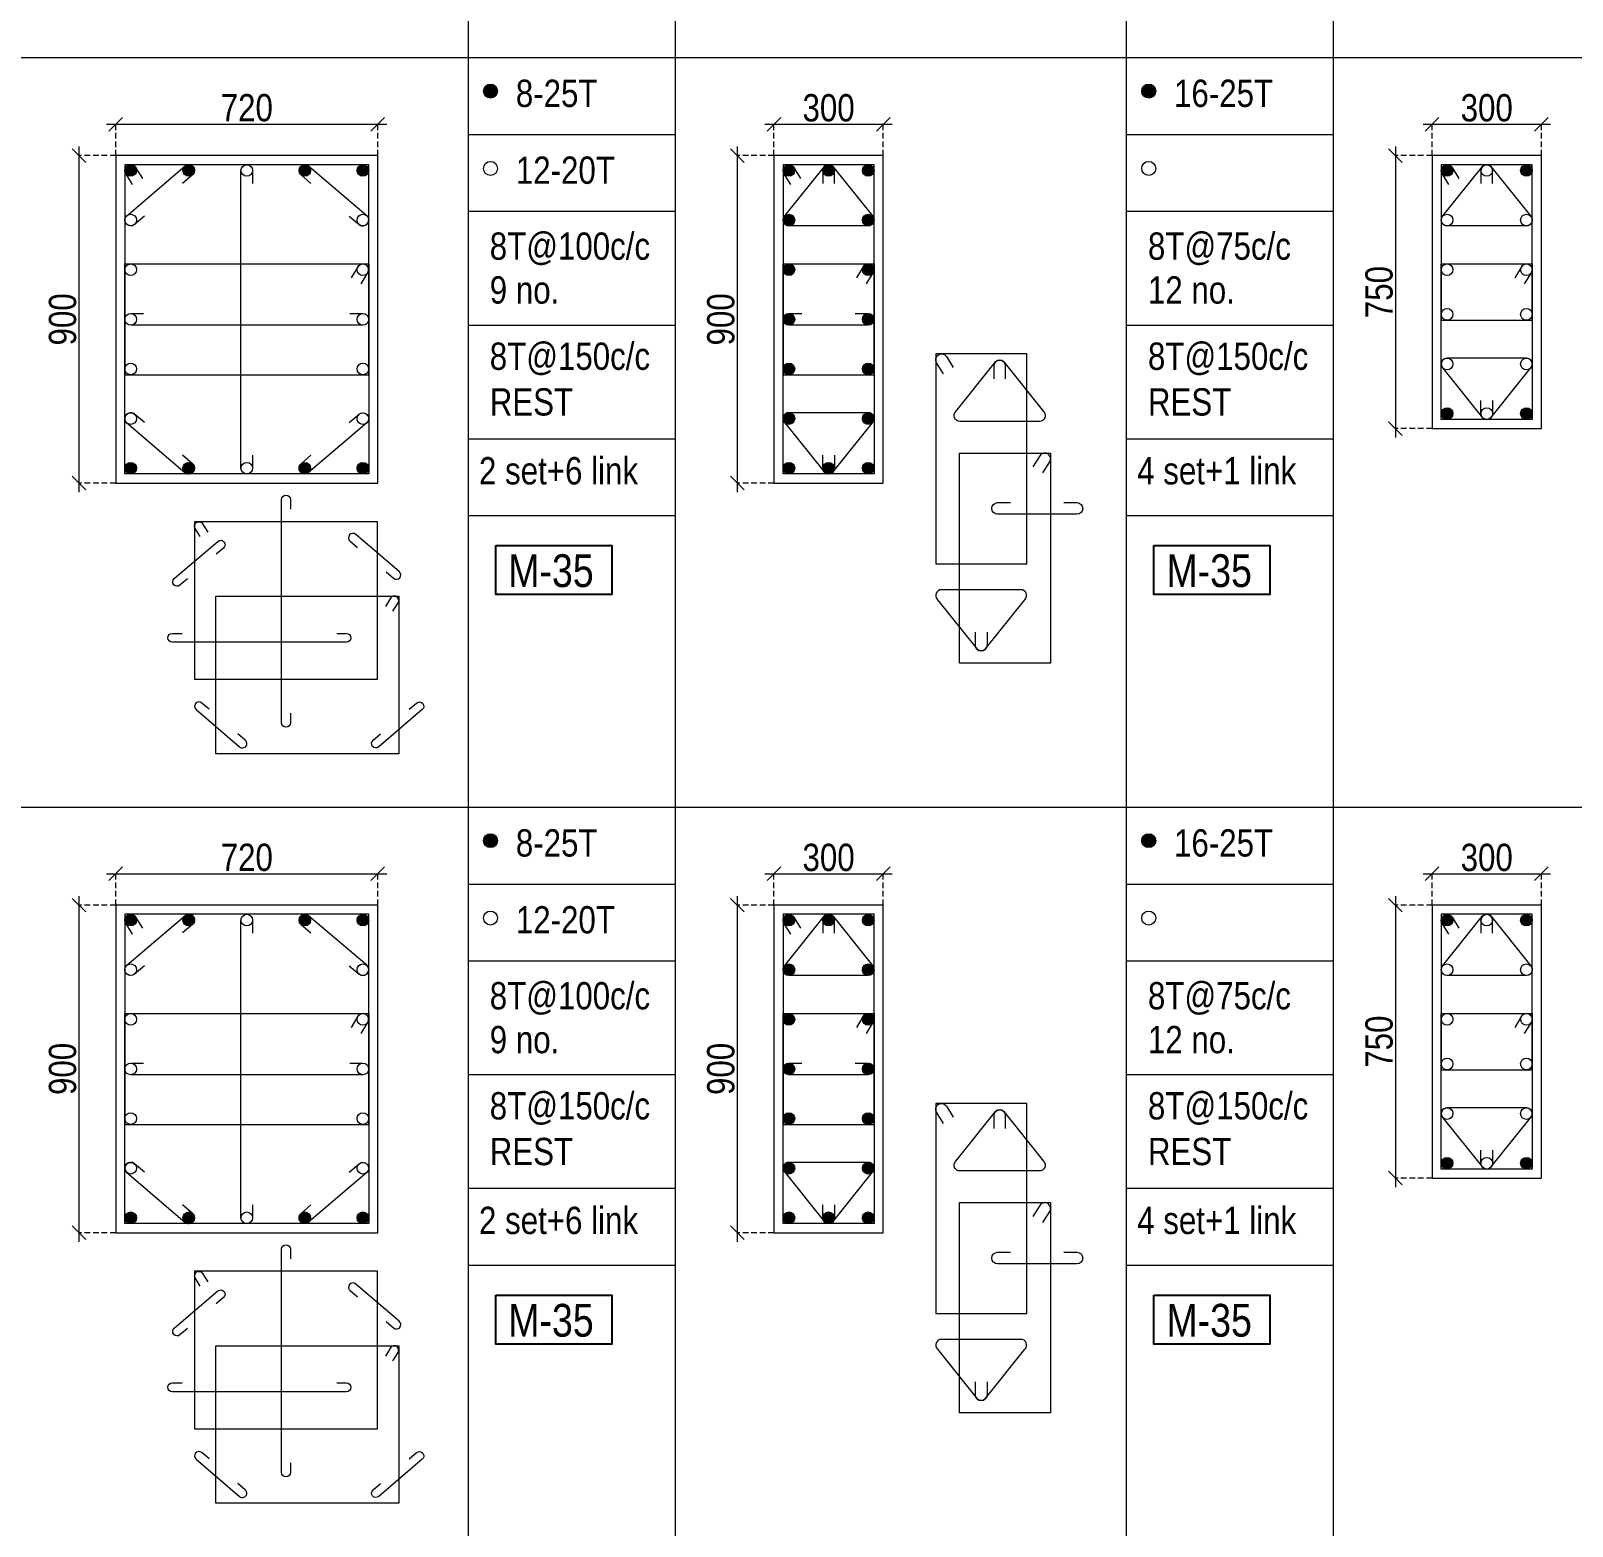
# Model space of a CAD drawing. Header units: millimetres. Extents: x 1112055 to 3390982, y -148532 to 766891.
# Drawn here: x 2161236 to 2178175, y 341327 to 357764 of the extents above; entities that cross this region are included whole.
import ezdxf
from ezdxf.enums import TextEntityAlignment as Align

# ---------------------------------------------------------------- set-up
doc = ezdxf.new("R2010")
doc.units = ezdxf.units.MM
doc.header["$PDMODE"] = 35
doc.header["$PDSIZE"] = -25
doc.linetypes.add('DASHED2', pattern=[0.375, 0.25, -0.125])
doc.linetypes.add('Hidden', pattern=[9.525, 6.35, -3.175])
for name, color, linetype, lineweight in [('B COL. SIZE DIM', 220, 'Continuous', 25), ('B COLSCH', 204, 'Continuous', 20), ('B COLUMN', 1, 'Hidden', 9), ('B STEEL', 34, 'Continuous', 15)]:
    doc.layers.add(name, color=color, linetype=linetype, lineweight=lineweight)
doc.layers.add('B TEXT', color=7, linetype='Continuous')
doc.styles.add('dim inside', font='romans.shx', dxfattribs={"width": 0.8, "height": 125})
doc.styles.add('SWINC', font='swissc.ttf')
doc.dimstyles.new('dim inside', dxfattribs={"dimtxt": 125, "dimasz": 100, "dimexe": 0, "dimexo": 0, "dimgap": 10, "dimtad": 0, "dimdec": 0, "dimzin": 0, "dimdsep": 46, "dimtxsty": 'dim inside', "dimblk": 'SMALL', "dimcen": 0.09, "dimadec": 0, "dimazin": 0, "dimtfac": 1, "dimtdec": 0, "dimtofl": 0, "dimtmove": 0, "dimatfit": 3, "dimfxl": 1, "dimtolj": 1, "dimtzin": 0, "dimarcsym": 2})

# ---------------------------------------------------------------- blocks, each defined once
blk = doc.blocks.new('_Oblique')
at = {"color": 0, "linetype": 'ByBlock', "lineweight": -2}
blk.add_line((-0.5, -0.5), (0.5, 0.5), dxfattribs=at)
blk = doc.blocks.new('*D1143')
at = {"layer": 'B COL. SIZE DIM', "color": 250, "lineweight": 9, "ltscale": 250, "transparency": 16777216}
blk.add_line((2162069, 348498), (2165149, 348498), dxfattribs=at)
at = {"layer": 'B COL. SIZE DIM', "color": 250, "linetype": 'DASHED2', "lineweight": 9, "ltscale": 250, "transparency": 16777216}
for p, q in [((2162169, 348153), (2162169, 348498)), ((2165049, 348153), (2165049, 348498))]:
    blk.add_line(p, q, dxfattribs=at)
at = {"layer": 'Defpoints', "color": 0, "ltscale": 250, "transparency": 16777216}
for p in [(2165049, 348498), (2162169, 348153), (2165049, 348153)]:
    blk.add_point(p, dxfattribs=at)
at = {"layer": 'B COL. SIZE DIM', "color": 250, "lineweight": 9, "ltscale": 250, "transparency": 16777216, "xscale": 150, "yscale": 150, "zscale": 150, "rotation": 180}
blk.add_blockref('_Oblique', (2162169, 348498), dxfattribs=at)
at = {"layer": 'B COL. SIZE DIM', "color": 250, "lineweight": 9, "ltscale": 250, "transparency": 16777216, "xscale": 150, "yscale": 150, "zscale": 150}
blk.add_blockref('_Oblique', (2165049, 348498), dxfattribs=at)
at = {"layer": 'B COL. SIZE DIM', "color": 6, "ltscale": 250, "transparency": 16777216, "insert": (2163609, 348677), "char_height": 300, "attachment_point": 5, "style": 'SWINC'}
blk.add_mtext('\\A1;720', dxfattribs=at)
blk = doc.blocks.new('*D1144')
at = {"layer": 'B COL. SIZE DIM', "color": 250, "lineweight": 9, "ltscale": 250, "transparency": 16777216}
blk.add_line((2161765, 348253), (2161765, 344453), dxfattribs=at)
at = {"layer": 'B COL. SIZE DIM', "color": 250, "linetype": 'DASHED2', "lineweight": 9, "ltscale": 250, "transparency": 16777216}
for p, q in [((2162169, 348153), (2161765, 348153)), ((2162169, 344553), (2161765, 344553))]:
    blk.add_line(p, q, dxfattribs=at)
at = {"layer": 'Defpoints', "color": 0, "ltscale": 250, "transparency": 16777216}
for p in [(2162169, 348153), (2161765, 344553), (2162169, 344553)]:
    blk.add_point(p, dxfattribs=at)
at = {"layer": 'B COL. SIZE DIM', "color": 250, "lineweight": 9, "ltscale": 250, "transparency": 16777216, "xscale": 150, "yscale": 150, "zscale": 150}
for p, rotation in [((2161765, 348153), 90), ((2161765, 344553), 270)]:
    blk.add_blockref('_Oblique', p, dxfattribs=dict(at, rotation=rotation))
at = {"layer": 'B COL. SIZE DIM', "color": 6, "ltscale": 250, "transparency": 16777216, "insert": (2161586, 346353), "char_height": 300, "attachment_point": 5, "rotation": 90, "style": 'SWINC'}
blk.add_mtext('\\A1;900', dxfattribs=at)
blk = doc.blocks.new('*D1145')
at = {"layer": 'B COL. SIZE DIM', "color": 250, "lineweight": 9, "ltscale": 250, "transparency": 16777216}
blk.add_line((2162069, 356737), (2165149, 356737), dxfattribs=at)
at = {"layer": 'B COL. SIZE DIM', "color": 250, "linetype": 'DASHED2', "lineweight": 9, "ltscale": 250, "transparency": 16777216}
for p, q in [((2162169, 356392), (2162169, 356737)), ((2165049, 356392), (2165049, 356737))]:
    blk.add_line(p, q, dxfattribs=at)
at = {"layer": 'Defpoints', "color": 0, "ltscale": 250, "transparency": 16777216}
for p in [(2165049, 356737), (2162169, 356392), (2165049, 356392)]:
    blk.add_point(p, dxfattribs=at)
at = {"layer": 'B COL. SIZE DIM', "color": 250, "lineweight": 9, "ltscale": 250, "transparency": 16777216, "xscale": 150, "yscale": 150, "zscale": 150, "rotation": 180}
blk.add_blockref('_Oblique', (2162169, 356737), dxfattribs=at)
at = {"layer": 'B COL. SIZE DIM', "color": 250, "lineweight": 9, "ltscale": 250, "transparency": 16777216, "xscale": 150, "yscale": 150, "zscale": 150}
blk.add_blockref('_Oblique', (2165049, 356737), dxfattribs=at)
at = {"layer": 'B COL. SIZE DIM', "color": 6, "ltscale": 250, "transparency": 16777216, "insert": (2163609, 356917), "char_height": 300, "attachment_point": 5, "style": 'SWINC'}
blk.add_mtext('\\A1;720', dxfattribs=at)
blk = doc.blocks.new('*D1146')
at = {"layer": 'B COL. SIZE DIM', "color": 250, "lineweight": 9, "ltscale": 250, "transparency": 16777216}
blk.add_line((2161765, 356492), (2161765, 352692), dxfattribs=at)
at = {"layer": 'B COL. SIZE DIM', "color": 250, "linetype": 'DASHED2', "lineweight": 9, "ltscale": 250, "transparency": 16777216}
for p, q in [((2162169, 356392), (2161765, 356392)), ((2162169, 352792), (2161765, 352792))]:
    blk.add_line(p, q, dxfattribs=at)
at = {"layer": 'Defpoints', "color": 0, "ltscale": 250, "transparency": 16777216}
for p in [(2162169, 356392), (2161765, 352792), (2162169, 352792)]:
    blk.add_point(p, dxfattribs=at)
at = {"layer": 'B COL. SIZE DIM', "color": 250, "lineweight": 9, "ltscale": 250, "transparency": 16777216, "xscale": 150, "yscale": 150, "zscale": 150}
for p, rotation in [((2161765, 356392), 90), ((2161765, 352792), 270)]:
    blk.add_blockref('_Oblique', p, dxfattribs=dict(at, rotation=rotation))
at = {"layer": 'B COL. SIZE DIM', "color": 6, "ltscale": 250, "transparency": 16777216, "insert": (2161586, 354592), "char_height": 300, "attachment_point": 5, "rotation": 90, "style": 'SWINC'}
blk.add_mtext('\\A1;900', dxfattribs=at)
blk = doc.blocks.new('*D1168')
at = {"layer": 'B COL. SIZE DIM', "color": 250, "lineweight": 9, "ltscale": 250, "transparency": 16777216}
blk.add_line((2169303, 348498), (2170703, 348498), dxfattribs=at)
at = {"layer": 'B COL. SIZE DIM', "color": 250, "linetype": 'DASHED2', "lineweight": 9, "ltscale": 250, "transparency": 16777216}
for p, q in [((2169403, 348153), (2169403, 348498)), ((2170603, 348153), (2170603, 348498))]:
    blk.add_line(p, q, dxfattribs=at)
at = {"layer": 'Defpoints', "color": 0, "ltscale": 250, "transparency": 16777216}
for p in [(2170603, 348498), (2169403, 348153), (2170603, 348153)]:
    blk.add_point(p, dxfattribs=at)
at = {"layer": 'B COL. SIZE DIM', "color": 250, "lineweight": 9, "ltscale": 250, "transparency": 16777216, "xscale": 150, "yscale": 150, "zscale": 150, "rotation": 180}
blk.add_blockref('_Oblique', (2169403, 348498), dxfattribs=at)
at = {"layer": 'B COL. SIZE DIM', "color": 250, "lineweight": 9, "ltscale": 250, "transparency": 16777216, "xscale": 150, "yscale": 150, "zscale": 150}
blk.add_blockref('_Oblique', (2170603, 348498), dxfattribs=at)
at = {"layer": 'B COL. SIZE DIM', "color": 6, "ltscale": 250, "transparency": 16777216, "insert": (2170003, 348676), "char_height": 300, "attachment_point": 5, "style": 'SWINC'}
blk.add_mtext('\\A1;300', dxfattribs=at)
blk = doc.blocks.new('*D1169')
at = {"layer": 'B COL. SIZE DIM', "color": 250, "lineweight": 9, "ltscale": 250, "transparency": 16777216}
blk.add_line((2168999, 348253), (2168999, 344453), dxfattribs=at)
at = {"layer": 'B COL. SIZE DIM', "color": 250, "linetype": 'DASHED2', "lineweight": 9, "ltscale": 250, "transparency": 16777216}
for p, q in [((2169403, 348153), (2168999, 348153)), ((2169403, 344553), (2168999, 344553))]:
    blk.add_line(p, q, dxfattribs=at)
at = {"layer": 'Defpoints', "color": 0, "ltscale": 250, "transparency": 16777216}
for p in [(2169403, 348153), (2168999, 344553), (2169403, 344553)]:
    blk.add_point(p, dxfattribs=at)
at = {"layer": 'B COL. SIZE DIM', "color": 250, "lineweight": 9, "ltscale": 250, "transparency": 16777216, "xscale": 150, "yscale": 150, "zscale": 150}
for p, rotation in [((2168999, 348153), 90), ((2168999, 344553), 270)]:
    blk.add_blockref('_Oblique', p, dxfattribs=dict(at, rotation=rotation))
at = {"layer": 'B COL. SIZE DIM', "color": 6, "ltscale": 250, "transparency": 16777216, "insert": (2168820, 346353), "char_height": 300, "attachment_point": 5, "rotation": 90, "style": 'SWINC'}
blk.add_mtext('\\A1;900', dxfattribs=at)
blk = doc.blocks.new('*D1166')
at = {"layer": 'B COL. SIZE DIM', "color": 250, "lineweight": 9, "ltscale": 250, "transparency": 16777216}
blk.add_line((2169303, 356737), (2170703, 356737), dxfattribs=at)
at = {"layer": 'B COL. SIZE DIM', "color": 250, "linetype": 'DASHED2', "lineweight": 9, "ltscale": 250, "transparency": 16777216}
for p, q in [((2169403, 356392), (2169403, 356737)), ((2170603, 356392), (2170603, 356737))]:
    blk.add_line(p, q, dxfattribs=at)
at = {"layer": 'Defpoints', "color": 0, "ltscale": 250, "transparency": 16777216}
for p in [(2170603, 356737), (2169403, 356392), (2170603, 356392)]:
    blk.add_point(p, dxfattribs=at)
at = {"layer": 'B COL. SIZE DIM', "color": 250, "lineweight": 9, "ltscale": 250, "transparency": 16777216, "xscale": 150, "yscale": 150, "zscale": 150, "rotation": 180}
blk.add_blockref('_Oblique', (2169403, 356737), dxfattribs=at)
at = {"layer": 'B COL. SIZE DIM', "color": 250, "lineweight": 9, "ltscale": 250, "transparency": 16777216, "xscale": 150, "yscale": 150, "zscale": 150}
blk.add_blockref('_Oblique', (2170603, 356737), dxfattribs=at)
at = {"layer": 'B COL. SIZE DIM', "color": 6, "ltscale": 250, "transparency": 16777216, "insert": (2170003, 356916), "char_height": 300, "attachment_point": 5, "style": 'SWINC'}
blk.add_mtext('\\A1;300', dxfattribs=at)
blk = doc.blocks.new('*D1167')
at = {"layer": 'B COL. SIZE DIM', "color": 250, "lineweight": 9, "ltscale": 250, "transparency": 16777216}
blk.add_line((2168999, 356492), (2168999, 352692), dxfattribs=at)
at = {"layer": 'B COL. SIZE DIM', "color": 250, "linetype": 'DASHED2', "lineweight": 9, "ltscale": 250, "transparency": 16777216}
for p, q in [((2169403, 356392), (2168999, 356392)), ((2169403, 352792), (2168999, 352792))]:
    blk.add_line(p, q, dxfattribs=at)
at = {"layer": 'Defpoints', "color": 0, "ltscale": 250, "transparency": 16777216}
for p in [(2169403, 356392), (2168999, 352792), (2169403, 352792)]:
    blk.add_point(p, dxfattribs=at)
at = {"layer": 'B COL. SIZE DIM', "color": 250, "lineweight": 9, "ltscale": 250, "transparency": 16777216, "xscale": 150, "yscale": 150, "zscale": 150}
for p, rotation in [((2168999, 356392), 90), ((2168999, 352792), 270)]:
    blk.add_blockref('_Oblique', p, dxfattribs=dict(at, rotation=rotation))
at = {"layer": 'B COL. SIZE DIM', "color": 6, "ltscale": 250, "transparency": 16777216, "insert": (2168820, 354592), "char_height": 300, "attachment_point": 5, "rotation": 90, "style": 'SWINC'}
blk.add_mtext('\\A1;900', dxfattribs=at)
blk = doc.blocks.new('*D1172')
at = {"layer": 'B COL. SIZE DIM', "color": 250, "lineweight": 9, "ltscale": 250, "transparency": 16777216}
blk.add_line((2176536, 348498), (2177936, 348498), dxfattribs=at)
at = {"layer": 'B COL. SIZE DIM', "color": 250, "linetype": 'DASHED2', "lineweight": 9, "ltscale": 250, "transparency": 16777216}
for p, q in [((2176636, 348153), (2176636, 348498)), ((2177836, 348153), (2177836, 348498))]:
    blk.add_line(p, q, dxfattribs=at)
at = {"layer": 'Defpoints', "color": 0, "ltscale": 250, "transparency": 16777216}
for p in [(2177836, 348498), (2176636, 348153), (2177836, 348153)]:
    blk.add_point(p, dxfattribs=at)
at = {"layer": 'B COL. SIZE DIM', "color": 250, "lineweight": 9, "ltscale": 250, "transparency": 16777216, "xscale": 150, "yscale": 150, "zscale": 150, "rotation": 180}
blk.add_blockref('_Oblique', (2176636, 348498), dxfattribs=at)
at = {"layer": 'B COL. SIZE DIM', "color": 250, "lineweight": 9, "ltscale": 250, "transparency": 16777216, "xscale": 150, "yscale": 150, "zscale": 150}
blk.add_blockref('_Oblique', (2177836, 348498), dxfattribs=at)
at = {"layer": 'B COL. SIZE DIM', "color": 6, "ltscale": 250, "transparency": 16777216, "insert": (2177236, 348676), "char_height": 300, "attachment_point": 5, "style": 'SWINC'}
blk.add_mtext('\\A1;300', dxfattribs=at)
blk = doc.blocks.new('*D1173')
at = {"layer": 'B COL. SIZE DIM', "color": 250, "lineweight": 9, "ltscale": 250, "transparency": 16777216}
blk.add_line((2176232, 348253), (2176232, 345053), dxfattribs=at)
at = {"layer": 'B COL. SIZE DIM', "color": 250, "linetype": 'DASHED2', "lineweight": 9, "ltscale": 250, "transparency": 16777216}
for p, q in [((2176636, 348153), (2176232, 348153)), ((2176636, 345153), (2176232, 345153))]:
    blk.add_line(p, q, dxfattribs=at)
at = {"layer": 'Defpoints', "color": 0, "ltscale": 250, "transparency": 16777216}
for p in [(2176636, 348153), (2176232, 345153), (2176636, 345153)]:
    blk.add_point(p, dxfattribs=at)
at = {"layer": 'B COL. SIZE DIM', "color": 250, "lineweight": 9, "ltscale": 250, "transparency": 16777216, "xscale": 150, "yscale": 150, "zscale": 150}
for p, rotation in [((2176232, 348153), 90), ((2176232, 345153), 270)]:
    blk.add_blockref('_Oblique', p, dxfattribs=dict(at, rotation=rotation))
at = {"layer": 'B COL. SIZE DIM', "color": 6, "ltscale": 250, "transparency": 16777216, "insert": (2176054, 346653), "char_height": 300, "attachment_point": 5, "rotation": 90, "style": 'SWINC'}
blk.add_mtext('\\A1;750', dxfattribs=at)
blk = doc.blocks.new('*D1160')
at = {"layer": 'B COL. SIZE DIM', "color": 250, "lineweight": 9, "ltscale": 250, "transparency": 16777216}
blk.add_line((2176536, 356737), (2177936, 356737), dxfattribs=at)
at = {"layer": 'B COL. SIZE DIM', "color": 250, "linetype": 'DASHED2', "lineweight": 9, "ltscale": 250, "transparency": 16777216}
for p, q in [((2176636, 356392), (2176636, 356737)), ((2177836, 356392), (2177836, 356737))]:
    blk.add_line(p, q, dxfattribs=at)
at = {"layer": 'Defpoints', "color": 0, "ltscale": 250, "transparency": 16777216}
for p in [(2177836, 356737), (2176636, 356392), (2177836, 356392)]:
    blk.add_point(p, dxfattribs=at)
at = {"layer": 'B COL. SIZE DIM', "color": 250, "lineweight": 9, "ltscale": 250, "transparency": 16777216, "xscale": 150, "yscale": 150, "zscale": 150, "rotation": 180}
blk.add_blockref('_Oblique', (2176636, 356737), dxfattribs=at)
at = {"layer": 'B COL. SIZE DIM', "color": 250, "lineweight": 9, "ltscale": 250, "transparency": 16777216, "xscale": 150, "yscale": 150, "zscale": 150}
blk.add_blockref('_Oblique', (2177836, 356737), dxfattribs=at)
at = {"layer": 'B COL. SIZE DIM', "color": 6, "ltscale": 250, "transparency": 16777216, "insert": (2177236, 356916), "char_height": 300, "attachment_point": 5, "style": 'SWINC'}
blk.add_mtext('\\A1;300', dxfattribs=at)
blk = doc.blocks.new('*D1161')
at = {"layer": 'B COL. SIZE DIM', "color": 250, "lineweight": 9, "ltscale": 250, "transparency": 16777216}
blk.add_line((2176232, 356492), (2176232, 353292), dxfattribs=at)
at = {"layer": 'B COL. SIZE DIM', "color": 250, "linetype": 'DASHED2', "lineweight": 9, "ltscale": 250, "transparency": 16777216}
for p, q in [((2176636, 356392), (2176232, 356392)), ((2176636, 353392), (2176232, 353392))]:
    blk.add_line(p, q, dxfattribs=at)
at = {"layer": 'Defpoints', "color": 0, "ltscale": 250, "transparency": 16777216}
for p in [(2176636, 356392), (2176232, 353392), (2176636, 353392)]:
    blk.add_point(p, dxfattribs=at)
at = {"layer": 'B COL. SIZE DIM', "color": 250, "lineweight": 9, "ltscale": 250, "transparency": 16777216, "xscale": 150, "yscale": 150, "zscale": 150}
for p, rotation in [((2176232, 356392), 90), ((2176232, 353392), 270)]:
    blk.add_blockref('_Oblique', p, dxfattribs=dict(at, rotation=rotation))
at = {"layer": 'B COL. SIZE DIM', "color": 6, "ltscale": 250, "transparency": 16777216, "insert": (2176054, 354892), "char_height": 300, "attachment_point": 5, "rotation": 90, "style": 'SWINC'}
blk.add_mtext('\\A1;750', dxfattribs=at)

msp = doc.modelspace()

# ---------------------------------------------------------------- hatches: boundary and pattern name
at = {"layer": 'B STEEL', "lineweight": 9, "ltscale": 0.5}
h = msp.add_hatch(color=34, dxfattribs=at)
edge = h.paths.add_edge_path()
edge.add_arc((2166287.5, 357101.6), 76.8, 0, 360)
h = msp.add_hatch(color=34, dxfattribs=at)
edge = h.paths.add_edge_path()
edge.add_arc((2173521, 357101.6), 76.8, 0, 360)
h = msp.add_hatch(color=34, dxfattribs=at)
edge = h.paths.add_edge_path()
edge.add_arc((2162333.1, 356228.4), 64, 0, 360)
at = {"layer": 'B STEEL'}
h = msp.add_hatch(color=34, dxfattribs=at)
edge = h.paths.add_edge_path()
edge.add_arc((2162971.1, 356228.4), 64, 0, 360)
h = msp.add_hatch(color=34, dxfattribs=at)
edge = h.paths.add_edge_path()
edge.add_arc((2164247.1, 356228.4), 64, 0, 360)
at = {"layer": 'B STEEL', "lineweight": 9, "ltscale": 0.5}
h = msp.add_hatch(color=34, dxfattribs=at)
edge = h.paths.add_edge_path()
edge.add_arc((2164885.1, 356228.4), 64, 180, 540, ccw=False)
h = msp.add_hatch(color=34, dxfattribs=at)
edge = h.paths.add_edge_path()
edge.add_arc((2169566.7, 356228.4), 64, 0, 360)
h = msp.add_hatch(color=34, dxfattribs=at)
edge = h.paths.add_edge_path()
edge.add_arc((2170002.7, 356228.4), 64, 180, 540, ccw=False)
h = msp.add_hatch(color=34, dxfattribs=at)
edge = h.paths.add_edge_path()
edge.add_arc((2170438.6, 356228.4), 64, 180, 540, ccw=False)
h = msp.add_hatch(color=34, dxfattribs=at)
edge = h.paths.add_edge_path()
edge.add_arc((2176800.2, 356228.4), 64, 0, 360)
h = msp.add_hatch(color=34, dxfattribs=at)
edge = h.paths.add_edge_path()
edge.add_arc((2177672.2, 356228.4), 64, 180, 540, ccw=False)
h = msp.add_hatch(color=34, dxfattribs=at)
edge = h.paths.add_edge_path()
edge.add_arc((2169566.7, 355683.1), 64, 0, 360, ccw=False)
h = msp.add_hatch(color=34, dxfattribs=at)
edge = h.paths.add_edge_path()
edge.add_arc((2170438.6, 355683.1), 64, -180, 180)
h = msp.add_hatch(color=34, dxfattribs=at)
edge = h.paths.add_edge_path()
edge.add_arc((2169566.7, 355137.8), 64, 0, 360, ccw=False)
h = msp.add_hatch(color=34, dxfattribs=at)
edge = h.paths.add_edge_path()
edge.add_arc((2170438.6, 355137.8), 64, -180, 180)
h = msp.add_hatch(color=34, dxfattribs=at)
edge = h.paths.add_edge_path()
edge.add_arc((2169566.7, 354592.4), 64, 0, 360, ccw=False)
h = msp.add_hatch(color=34, dxfattribs=at)
edge = h.paths.add_edge_path()
edge.add_arc((2170438.6, 354592.4), 64, -180, 180)
h = msp.add_hatch(color=34, dxfattribs=at)
edge = h.paths.add_edge_path()
edge.add_arc((2169566.7, 354047.1), 64, 0, 360, ccw=False)
h = msp.add_hatch(color=34, dxfattribs=at)
edge = h.paths.add_edge_path()
edge.add_arc((2170438.6, 354047.1), 64, -180, 180)
h = msp.add_hatch(color=34, dxfattribs=at)
edge = h.paths.add_edge_path()
edge.add_arc((2169566.7, 353501.8), 64, 0, 360, ccw=False)
h = msp.add_hatch(color=34, dxfattribs=at)
edge = h.paths.add_edge_path()
edge.add_arc((2170438.6, 353501.8), 64, -180, 180)
h = msp.add_hatch(color=34, dxfattribs=at)
edge = h.paths.add_edge_path()
edge.add_arc((2176800.2, 353556.4), 64, 0, 360, ccw=False)
h = msp.add_hatch(color=34, dxfattribs=at)
edge = h.paths.add_edge_path()
edge.add_arc((2177672.2, 353556.4), 64, -180, 180)
h = msp.add_hatch(color=34, dxfattribs=at)
edge = h.paths.add_edge_path()
edge.add_arc((2162333.1, 352956.4), 64, 0, 360, ccw=False)
at = {"layer": 'B STEEL'}
h = msp.add_hatch(color=34, dxfattribs=at)
edge = h.paths.add_edge_path()
edge.add_arc((2162971.1, 352956.4), 64, 0, 360)
h = msp.add_hatch(color=34, dxfattribs=at)
edge = h.paths.add_edge_path()
edge.add_arc((2164247.1, 352956.4), 64, 0, 360)
at = {"layer": 'B STEEL', "lineweight": 9, "ltscale": 0.5}
h = msp.add_hatch(color=34, dxfattribs=at)
edge = h.paths.add_edge_path()
edge.add_arc((2164885.1, 352956.4), 64, -180, 180)
h = msp.add_hatch(color=34, dxfattribs=at)
edge = h.paths.add_edge_path()
edge.add_arc((2169566.7, 352956.4), 64, 0, 360, ccw=False)
h = msp.add_hatch(color=34, dxfattribs=at)
edge = h.paths.add_edge_path()
edge.add_arc((2170002.7, 352956.4), 64, -180, 180)
h = msp.add_hatch(color=34, dxfattribs=at)
edge = h.paths.add_edge_path()
edge.add_arc((2170438.6, 352956.4), 64, -180, 180)
h = msp.add_hatch(color=34, dxfattribs=at)
edge = h.paths.add_edge_path()
edge.add_arc((2166287.5, 348861.8), 76.8, 0, 360)
h = msp.add_hatch(color=34, dxfattribs=at)
edge = h.paths.add_edge_path()
edge.add_arc((2173521, 348861.8), 76.8, 0, 360)
h = msp.add_hatch(color=34, dxfattribs=at)
edge = h.paths.add_edge_path()
edge.add_arc((2162333.1, 347988.6), 64, 0, 360)
at = {"layer": 'B STEEL'}
h = msp.add_hatch(color=34, dxfattribs=at)
edge = h.paths.add_edge_path()
edge.add_arc((2162971.1, 347988.6), 64, 0, 360)
h = msp.add_hatch(color=34, dxfattribs=at)
edge = h.paths.add_edge_path()
edge.add_arc((2164247.1, 347988.6), 64, 0, 360)
at = {"layer": 'B STEEL', "lineweight": 9, "ltscale": 0.5}
h = msp.add_hatch(color=34, dxfattribs=at)
edge = h.paths.add_edge_path()
edge.add_arc((2164885.1, 347988.6), 64, 180, 540, ccw=False)
h = msp.add_hatch(color=34, dxfattribs=at)
edge = h.paths.add_edge_path()
edge.add_arc((2169566.7, 347988.6), 64, 0, 360)
h = msp.add_hatch(color=34, dxfattribs=at)
edge = h.paths.add_edge_path()
edge.add_arc((2170002.7, 347988.6), 64, 180, 540, ccw=False)
h = msp.add_hatch(color=34, dxfattribs=at)
edge = h.paths.add_edge_path()
edge.add_arc((2170438.6, 347988.6), 64, 180, 540, ccw=False)
h = msp.add_hatch(color=34, dxfattribs=at)
edge = h.paths.add_edge_path()
edge.add_arc((2176800.2, 347988.6), 64, 0, 360)
h = msp.add_hatch(color=34, dxfattribs=at)
edge = h.paths.add_edge_path()
edge.add_arc((2177672.2, 347988.6), 64, 180, 540, ccw=False)
h = msp.add_hatch(color=34, dxfattribs=at)
edge = h.paths.add_edge_path()
edge.add_arc((2169566.7, 347443.2), 64, 0, 360, ccw=False)
h = msp.add_hatch(color=34, dxfattribs=at)
edge = h.paths.add_edge_path()
edge.add_arc((2170438.6, 347443.2), 64, -180, 180)
h = msp.add_hatch(color=34, dxfattribs=at)
edge = h.paths.add_edge_path()
edge.add_arc((2169566.7, 346897.9), 64, 0, 360, ccw=False)
h = msp.add_hatch(color=34, dxfattribs=at)
edge = h.paths.add_edge_path()
edge.add_arc((2170438.6, 346897.9), 64, -180, 180)
h = msp.add_hatch(color=34, dxfattribs=at)
edge = h.paths.add_edge_path()
edge.add_arc((2169566.7, 346352.6), 64, 0, 360, ccw=False)
h = msp.add_hatch(color=34, dxfattribs=at)
edge = h.paths.add_edge_path()
edge.add_arc((2170438.6, 346352.6), 64, -180, 180)
h = msp.add_hatch(color=34, dxfattribs=at)
edge = h.paths.add_edge_path()
edge.add_arc((2169566.7, 345807.3), 64, 0, 360, ccw=False)
h = msp.add_hatch(color=34, dxfattribs=at)
edge = h.paths.add_edge_path()
edge.add_arc((2170438.6, 345807.3), 64, -180, 180)
h = msp.add_hatch(color=34, dxfattribs=at)
edge = h.paths.add_edge_path()
edge.add_arc((2169566.7, 345261.9), 64, 0, 360, ccw=False)
h = msp.add_hatch(color=34, dxfattribs=at)
edge = h.paths.add_edge_path()
edge.add_arc((2170438.6, 345261.9), 64, -180, 180)
h = msp.add_hatch(color=34, dxfattribs=at)
edge = h.paths.add_edge_path()
edge.add_arc((2176800.2, 345316.6), 64, 0, 360, ccw=False)
h = msp.add_hatch(color=34, dxfattribs=at)
edge = h.paths.add_edge_path()
edge.add_arc((2177672.2, 345316.6), 64, -180, 180)
h = msp.add_hatch(color=34, dxfattribs=at)
edge = h.paths.add_edge_path()
edge.add_arc((2162333.1, 344716.6), 64, 0, 360, ccw=False)
at = {"layer": 'B STEEL'}
h = msp.add_hatch(color=34, dxfattribs=at)
edge = h.paths.add_edge_path()
edge.add_arc((2162971.1, 344716.6), 64, 0, 360)
h = msp.add_hatch(color=34, dxfattribs=at)
edge = h.paths.add_edge_path()
edge.add_arc((2164247.1, 344716.6), 64, 0, 360)
at = {"layer": 'B STEEL', "lineweight": 9, "ltscale": 0.5}
h = msp.add_hatch(color=34, dxfattribs=at)
edge = h.paths.add_edge_path()
edge.add_arc((2164885.1, 344716.6), 64, -180, 180)
h = msp.add_hatch(color=34, dxfattribs=at)
edge = h.paths.add_edge_path()
edge.add_arc((2169566.7, 344716.6), 64, 0, 360, ccw=False)
h = msp.add_hatch(color=34, dxfattribs=at)
edge = h.paths.add_edge_path()
edge.add_arc((2170002.7, 344716.6), 64, -180, 180)
h = msp.add_hatch(color=34, dxfattribs=at)
edge = h.paths.add_edge_path()
edge.add_arc((2170438.6, 344716.6), 64, -180, 180)

# ---------------------------------------------------------------- linework, layer by layer
at = {"layer": 'B COLSCH', "color": 250, "lineweight": 0}
for p, q in [((2166041.2, 382189.4), (2166041.2, 332750.4)), ((2168315.6, 382189.4), (2168315.6, 323875.2)), ((2175549.1, 382189.4), (2175549.1, 323875.2)), ((2173274.8, 373949.6), (2173274.8, 332750.4)), ((2087620, 357469.9), (2216655.7, 357469.9)), ((2166041.2, 356624.9), (2168315.6, 356624.9)), ((2173274.8, 356624.9), (2175549.1, 356624.9)), ((2166041.2, 355779.9), (2168315.6, 355779.9)), ((2173274.8, 355779.9), (2175549.1, 355779.9)), ((2166041.2, 354530.1), (2168315.6, 354530.1)), ((2173274.8, 354530.1), (2175549.1, 354530.1)), ((2166041.2, 353280.4), (2168315.6, 353280.4)), ((2173274.8, 353280.4), (2175549.1, 353280.4)), ((2166041.2, 352435.4), (2168315.6, 352435.4)), ((2173274.8, 352435.4), (2175549.1, 352435.4)), ((2087620, 349230.1), (2216655.7, 349230.1)), ((2166041.2, 348385.1), (2168315.6, 348385.1)), ((2173274.8, 348385.1), (2175549.1, 348385.1)), ((2166041.2, 347540.1), (2168315.6, 347540.1)), ((2173274.8, 347540.1), (2175549.1, 347540.1)), ((2166041.2, 346290.3), (2168315.6, 346290.3)), ((2173274.8, 346290.3), (2175549.1, 346290.3)), ((2166041.2, 345040.5), (2168315.6, 345040.5)), ((2173274.8, 345040.5), (2175549.1, 345040.5)), ((2166041.2, 344195.5), (2168315.6, 344195.5)), ((2173274.8, 344195.5), (2175549.1, 344195.5))]:
    msp.add_line(p, q, dxfattribs=at)
at = {"layer": 'B COLUMN', "color": 1, "linetype": 'ByBlock', "lineweight": 20}
for points in [[(2162169.1, 352792.4), (2165049.1, 352792.4), (2165049.1, 356392.4), (2162169.1, 356392.4)], [(2169402.7, 352792.4), (2170602.7, 352792.4), (2170602.7, 356392.4), (2169402.7, 356392.4)], [(2176636.2, 353392.4), (2177836.2, 353392.4), (2177836.2, 356392.4), (2176636.2, 356392.4)], [(2162169.1, 344552.6), (2165049.1, 344552.6), (2165049.1, 348152.6), (2162169.1, 348152.6)], [(2169402.7, 344552.6), (2170602.7, 344552.6), (2170602.7, 348152.6), (2169402.7, 348152.6)], [(2176636.2, 345152.6), (2177836.2, 345152.6), (2177836.2, 348152.6), (2176636.2, 348152.6)]]:
    msp.add_lwpolyline(points, close=True, dxfattribs=at)
at = {"layer": 'B STEEL', "color": 34, "lineweight": 9, "ltscale": 0.5}
for points in [[(2162269.1, 353983.1), (2164949.1, 353983.1), (2164949.1, 356292.4), (2162269.1, 356292.4)], [(2169502.7, 353983.1), (2170502.7, 353983.1), (2170502.7, 356292.4), (2169502.7, 356292.4)], [(2176736.2, 354583.1), (2177736.2, 354583.1), (2177736.2, 356292.4), (2176736.2, 356292.4)], [(2162269.1, 355201.8), (2164949.1, 355201.8), (2164949.1, 352892.4), (2162269.1, 352892.4)], [(2169502.7, 355201.8), (2170502.7, 355201.8), (2170502.7, 352892.4), (2169502.7, 352892.4)], [(2176736.2, 355201.8), (2177736.2, 355201.8), (2177736.2, 353492.4), (2176736.2, 353492.4)], [(2171180, 351904), (2172180, 351904), (2172180, 354213.4), (2171180, 354213.4)], [(2171442.6, 353122.7), (2172442.6, 353122.7), (2172442.6, 350813.4), (2171442.6, 350813.4)], [(2163035, 350635.9), (2165045, 350635.9), (2165045, 352367.9), (2163035, 352367.9)], [(2163268.3, 351549.9), (2165278.3, 351549.9), (2165278.3, 349817.9), (2163268.3, 349817.9)], [(2162269.1, 345743.2), (2164949.1, 345743.2), (2164949.1, 348052.6), (2162269.1, 348052.6)], [(2169502.7, 345743.2), (2170502.7, 345743.2), (2170502.7, 348052.6), (2169502.7, 348052.6)], [(2176736.2, 346343.2), (2177736.2, 346343.2), (2177736.2, 348052.6), (2176736.2, 348052.6)], [(2162269.1, 346961.9), (2164949.1, 346961.9), (2164949.1, 344652.6), (2162269.1, 344652.6)], [(2169502.7, 346961.9), (2170502.7, 346961.9), (2170502.7, 344652.6), (2169502.7, 344652.6)], [(2176736.2, 346961.9), (2177736.2, 346961.9), (2177736.2, 345252.6), (2176736.2, 345252.6)], [(2171180, 343664.2), (2172180, 343664.2), (2172180, 345973.5), (2171180, 345973.5)], [(2171442.6, 344882.9), (2172442.6, 344882.9), (2172442.6, 342573.5), (2171442.6, 342573.5)], [(2163035, 342396.1), (2165045, 342396.1), (2165045, 344128.1), (2163035, 344128.1)], [(2163268.3, 343310.1), (2165278.3, 343310.1), (2165278.3, 341578.1), (2163268.3, 341578.1)]]:
    msp.add_lwpolyline(points, close=True, dxfattribs=at)
for points in [[(2162353.4, 356073.4), (2162278.6, 356194.9, -1), (2162387.7, 356262), (2162462.4, 356140.5)], [(2162483.2, 355727.1), (2162374.7, 355634.4, -1), (2162291.5, 355731.7), (2162929.5, 356277.1, -1), (2163012.7, 356179.7), (2162904.3, 356087.1)], [(2163673.1, 353099.1), (2163673.1, 352956.4, -1), (2163545.1, 352956.4), (2163545.1, 356228.4, -1), (2163673.1, 356228.4), (2163673.1, 356085.8)], [(2164735.1, 355727.1), (2164843.5, 355634.4, 1), (2164926.7, 355731.7), (2164288.7, 356277.1, 1), (2164205.5, 356179.7), (2164313.9, 356087.1)], [(2169586.9, 356073.4), (2169512.2, 356194.9, -1), (2169621.2, 356262), (2169696, 356140.5)], [(2170066.7, 356085.8), (2170066.7, 356228.4, 1), (2169938.6, 356228.4), (2169938.6, 356085.8)], [(2176820.5, 356073.4), (2176745.7, 356194.9, -1), (2176854.7, 356262), (2176929.5, 356140.5)], [(2177300.2, 356085.8), (2177300.2, 356228.4, 1), (2177172.2, 356228.4), (2177172.2, 356085.8)], [(2164864.9, 354982.7), (2164939.6, 355104.2, 1), (2164830.6, 355171.3), (2164755.8, 355049.8)], [(2170418.4, 354982.7), (2170493.2, 355104.2, 1), (2170384.1, 355171.3), (2170309.4, 355049.8)], [(2177651.9, 354982.7), (2177726.7, 355104.2, 1), (2177617.7, 355171.3), (2177542.9, 355049.8)], [(2164742.5, 354656.4), (2164885.1, 354656.4, -1), (2164885.1, 354528.4), (2162333.1, 354528.4, -1), (2162333.1, 354656.4), (2162475.8, 354656.4)], [(2170296, 354656.4), (2170438.6, 354656.4, -1), (2170438.6, 354528.4), (2169566.7, 354528.4, -1), (2169566.7, 354656.4), (2169709.3, 354656.4)], [(2171264.3, 353994.3), (2171189.5, 354115.8, -1), (2171298.5, 354182.9), (2171373.3, 354061.4)], [(2171947.2, 353937.4), (2171947.2, 354080, 1), (2171819.1, 354080), (2171819.1, 353937.4)], [(2177300.2, 353699.1), (2177300.2, 353556.4, -1), (2177172.2, 353556.4), (2177172.2, 353699.1)], [(2162483.2, 353457.8), (2162374.7, 353550.4, 1), (2162291.5, 353453.1), (2162929.5, 352907.8, 1), (2163012.7, 353005.1), (2162904.3, 353097.8)], [(2164735.1, 353457.8), (2164843.5, 353550.4, -1), (2164926.7, 353453.1), (2164288.7, 352907.8, -1), (2164205.5, 353005.1), (2164313.9, 353097.8)], [(2170066.7, 353099.1), (2170066.7, 352956.4, -1), (2169938.6, 352956.4), (2169938.6, 353099.1)], [(2172358.4, 352903.7), (2172433.1, 353025.1, 1), (2172324.1, 353092.2), (2172249.3, 352970.8)], [(2164088, 350264.6), (2164088, 350157.6, -1), (2163992, 350157.6), (2163992, 352611.5, -1), (2164088, 352611.5), (2164088, 352504.6)], [(2172589.9, 352577.4), (2172732.5, 352577.4, -1), (2172732.5, 352449.3), (2171860.6, 352449.3, -1), (2171860.6, 352577.4), (2172003.2, 352577.4)], [(2163098.2, 352203.6), (2163042.1, 352294.7, -1), (2163123.9, 352345.1), (2163180, 352254)], [(2165140.5, 351816), (2165221.9, 351746.5, 1), (2165284.2, 351819.5), (2164805.8, 352228.5, 1), (2164743.4, 352155.5), (2164824.7, 352086)], [(2162956.3, 351739.4), (2162875, 351669.9, -1), (2162812.6, 351742.9), (2163291.1, 352151.9, -1), (2163353.5, 352078.9), (2163272.1, 352009.4)], [(2165215.1, 351385.6), (2165271.1, 351476.7, 1), (2165189.4, 351527.1), (2165133.3, 351436)], [(2171744, 351153.6), (2171744, 351011, -1), (2171616, 351011), (2171616, 351153.6)], [(2164598, 351140.9), (2164705, 351140.9, -1), (2164705, 351044.9), (2162791, 351044.9, -1), (2162791, 351140.9), (2162898, 351140.9)], [(2163195.5, 350305.6), (2163114.2, 350375.1, 1), (2163051.8, 350302.1), (2163530.3, 349893.1, 1), (2163592.7, 349966.1), (2163511.4, 350035.6)], [(2165394.6, 350305.6), (2165475.9, 350375.1, -1), (2165538.3, 350302.1), (2165059.8, 349893.1, -1), (2164997.4, 349966.1), (2165078.8, 350035.6)], [(2162353.4, 347833.5), (2162278.6, 347955, -1), (2162387.7, 348022.1), (2162462.4, 347900.6)], [(2162483.2, 347487.3), (2162374.7, 347394.6, -1), (2162291.5, 347491.9), (2162929.5, 348037.2, -1), (2163012.7, 347939.9), (2162904.3, 347847.2)], [(2163673.1, 344859.3), (2163673.1, 344716.6, -1), (2163545.1, 344716.6), (2163545.1, 347988.6, -1), (2163673.1, 347988.6), (2163673.1, 347845.9)], [(2164735.1, 347487.3), (2164843.5, 347394.6, 1), (2164926.7, 347491.9), (2164288.7, 348037.2, 1), (2164205.5, 347939.9), (2164313.9, 347847.2)], [(2169586.9, 347833.5), (2169512.2, 347955, -1), (2169621.2, 348022.1), (2169696, 347900.6)], [(2170066.7, 347845.9), (2170066.7, 347988.6, 1), (2169938.6, 347988.6), (2169938.6, 347845.9)], [(2176820.5, 347833.5), (2176745.7, 347955, -1), (2176854.7, 348022.1), (2176929.5, 347900.6)], [(2177300.2, 347845.9), (2177300.2, 347988.6, 1), (2177172.2, 347988.6), (2177172.2, 347845.9)], [(2164864.9, 346742.9), (2164939.6, 346864.4, 1), (2164830.6, 346931.5), (2164755.8, 346810)], [(2170418.4, 346742.9), (2170493.2, 346864.4, 1), (2170384.1, 346931.5), (2170309.4, 346810)], [(2177651.9, 346742.9), (2177726.7, 346864.4, 1), (2177617.7, 346931.5), (2177542.9, 346810)], [(2164742.5, 346416.6), (2164885.1, 346416.6, -1), (2164885.1, 346288.6), (2162333.1, 346288.6, -1), (2162333.1, 346416.6), (2162475.8, 346416.6)], [(2170296, 346416.6), (2170438.6, 346416.6, -1), (2170438.6, 346288.6), (2169566.7, 346288.6, -1), (2169566.7, 346416.6), (2169709.3, 346416.6)], [(2171264.3, 345754.5), (2171189.5, 345875.9, -1), (2171298.5, 345943.1), (2171373.3, 345821.6)], [(2171947.2, 345697.6), (2171947.2, 345840.2, 1), (2171819.1, 345840.2), (2171819.1, 345697.6)], [(2177300.2, 345459.3), (2177300.2, 345316.6, -1), (2177172.2, 345316.6), (2177172.2, 345459.3)], [(2162483.2, 345217.9), (2162374.7, 345310.6, 1), (2162291.5, 345213.3), (2162929.5, 344667.9, 1), (2163012.7, 344765.3), (2162904.3, 344858)], [(2164735.1, 345217.9), (2164843.5, 345310.6, -1), (2164926.7, 345213.3), (2164288.7, 344667.9, -1), (2164205.5, 344765.3), (2164313.9, 344858)], [(2172358.4, 344663.8), (2172433.1, 344785.3, 1), (2172324.1, 344852.4), (2172249.3, 344730.9)], [(2170066.7, 344859.3), (2170066.7, 344716.6, -1), (2169938.6, 344716.6), (2169938.6, 344859.3)], [(2164088, 342024.7), (2164088, 341917.7, -1), (2163992, 341917.7), (2163992, 344371.7, -1), (2164088, 344371.7), (2164088, 344264.7)], [(2172589.9, 344337.5), (2172732.5, 344337.5, -1), (2172732.5, 344209.5), (2171860.6, 344209.5, -1), (2171860.6, 344337.5), (2172003.2, 344337.5)], [(2163098.2, 343963.8), (2163042.1, 344054.9, -1), (2163123.9, 344105.2), (2163180, 344014.1)], [(2162956.3, 343499.6), (2162875, 343430.1, -1), (2162812.6, 343503.1), (2163291.1, 343912.1, -1), (2163353.5, 343839.1), (2163272.1, 343769.6)], [(2165140.5, 343576.1), (2165221.9, 343506.6, 1), (2165284.2, 343579.6), (2164805.8, 343988.6, 1), (2164743.4, 343915.6), (2164824.7, 343846.1)], [(2165215.1, 343145.8), (2165271.1, 343236.9, 1), (2165189.4, 343287.2), (2165133.3, 343196.1)], [(2164598, 342901.1), (2164705, 342901.1, -1), (2164705, 342805.1), (2162791, 342805.1, -1), (2162791, 342901.1), (2162898, 342901.1)], [(2171744, 342913.8), (2171744, 342771.1, -1), (2171616, 342771.1), (2171616, 342913.8)], [(2163195.5, 342065.8), (2163114.2, 342135.3, 1), (2163051.8, 342062.3), (2163530.3, 341653.3, 1), (2163592.7, 341726.3), (2163511.4, 341795.8)], [(2165394.6, 342065.8), (2165475.9, 342135.3, -1), (2165538.3, 342062.3), (2165059.8, 341653.3, -1), (2164997.4, 341726.3), (2165078.8, 341795.8)]]:
    msp.add_lwpolyline(points, format="xyb", dxfattribs=at)
for points in [[(2170047.9, 356273.7), (2170483.8, 355728.4, -0.6687154), (2170438.6, 355619.1), (2169566.7, 355619.1, -0.6687154), (2169521.5, 355728.4), (2169957.5, 356273.7, -0.4133445)], [(2177281.4, 356273.7), (2177717.4, 355728.4, -0.6687154), (2177672.2, 355619.1), (2176800.2, 355619.1, -0.6687154), (2176755, 355728.4), (2177191, 356273.7, -0.4133445)], [(2171928.4, 354125.4), (2172364.3, 353580.1, -0.6687154), (2172319.1, 353470.7), (2171447.2, 353470.7, -0.6687154), (2171402, 353580.1), (2171838, 354125.4, -0.4133445)], [(2177281.4, 353511.1), (2177717.4, 354056.4, 0.6687154), (2177672.2, 354165.8), (2176800.2, 354165.8, 0.6687154), (2176755, 354056.4), (2177191, 353511.1, 0.4133445)], [(2170047.9, 352911.1), (2170483.8, 353456.4, 0.6687154), (2170438.6, 353565.8), (2169566.7, 353565.8, 0.6687154), (2169521.5, 353456.4), (2169957.5, 352911.1, 0.4133445)], [(2171725.2, 350965.6), (2172161.2, 351511, 0.6687154), (2172116, 351620.3), (2171244, 351620.3, 0.6687154), (2171198.8, 351511), (2171634.8, 350965.6, 0.4133445)], [(2170047.9, 348033.9), (2170483.8, 347488.6, -0.6687154), (2170438.6, 347379.2), (2169566.7, 347379.2, -0.6687154), (2169521.5, 347488.6), (2169957.5, 348033.9, -0.4133445)], [(2177281.4, 348033.9), (2177717.4, 347488.6, -0.6687154), (2177672.2, 347379.2), (2176800.2, 347379.2, -0.6687154), (2176755, 347488.6), (2177191, 348033.9, -0.4133445)], [(2171928.4, 345885.5), (2172364.3, 345340.2, -0.6687154), (2172319.1, 345230.9), (2171447.2, 345230.9, -0.6687154), (2171402, 345340.2), (2171838, 345885.5, -0.4133445)], [(2177281.4, 345271.3), (2177717.4, 345816.6, 0.6687154), (2177672.2, 345926), (2176800.2, 345926, 0.6687154), (2176755, 345816.6), (2177191, 345271.3, 0.4133445)], [(2170047.9, 344671.3), (2170483.8, 345216.6, 0.6687154), (2170438.6, 345326), (2169566.7, 345326, 0.6687154), (2169521.5, 345216.6), (2169957.5, 344671.3, 0.4133445)], [(2171725.2, 342725.8), (2172161.2, 343271.1, 0.6687154), (2172116, 343380.5), (2171244, 343380.5, 0.6687154), (2171198.8, 343271.1), (2171634.8, 342725.8, 0.4133445)]]:
    msp.add_lwpolyline(points, format="xyb", close=True, dxfattribs=at)
for centre, radius in [((2166287.5, 357101.6), 76.8), ((2173521, 357101.6), 76.8), ((2162333.1, 356228.4), 64), ((2162971.1, 356228.4), 64), ((2163609.1, 356228.4), 64), ((2164247.1, 356228.4), 64), ((2164885.1, 356228.4), 64), ((2166287.5, 356251.3), 76.8), ((2169566.7, 356228.4), 64), ((2170002.7, 356228.4), 64), ((2170438.6, 356228.4), 64), ((2173521, 356251.3), 76.8), ((2176800.2, 356228.4), 64), ((2177236.2, 356228.4), 64), ((2177672.2, 356228.4), 64), ((2162333.1, 355683.1), 64), ((2164885.1, 355683.1), 64), ((2169566.7, 355683.1), 64), ((2170438.6, 355683.1), 64), ((2176800.2, 355683.1), 64), ((2177672.2, 355683.1), 64), ((2162333.1, 355137.8), 64), ((2164885.1, 355137.8), 64), ((2169566.7, 355137.8), 64), ((2170438.6, 355137.8), 64), ((2176800.2, 355137.8), 64), ((2177672.2, 355137.8), 64), ((2176800.2, 354647.1), 64), ((2177672.2, 354647.1), 64), ((2162333.1, 354592.4), 64), ((2164885.1, 354592.4), 64), ((2169566.7, 354592.4), 64), ((2170438.6, 354592.4), 64), ((2162333.1, 354047.1), 64), ((2164885.1, 354047.1), 64), ((2169566.7, 354047.1), 64), ((2170438.6, 354047.1), 64), ((2176800.2, 354101.8), 64), ((2177672.2, 354101.8), 64), ((2162333.1, 353501.8), 64), ((2164885.1, 353501.8), 64), ((2169566.7, 353501.8), 64), ((2170438.6, 353501.8), 64), ((2176800.2, 353556.4), 64), ((2177236.2, 353556.4), 64), ((2177672.2, 353556.4), 64), ((2162333.1, 352956.4), 64), ((2162971.1, 352956.4), 64), ((2163609.1, 352956.4), 64), ((2164247.1, 352956.4), 64), ((2164885.1, 352956.4), 64), ((2169566.7, 352956.4), 64), ((2170002.7, 352956.4), 64), ((2170438.6, 352956.4), 64), ((2166287.5, 348861.8), 76.8), ((2173521, 348861.8), 76.8), ((2162333.1, 347988.6), 64), ((2162971.1, 347988.6), 64), ((2163609.1, 347988.6), 64), ((2164247.1, 347988.6), 64), ((2164885.1, 347988.6), 64), ((2166287.5, 348011.5), 76.8), ((2169566.7, 347988.6), 64), ((2170002.7, 347988.6), 64), ((2170438.6, 347988.6), 64), ((2173521, 348011.5), 76.8), ((2176800.2, 347988.6), 64), ((2177236.2, 347988.6), 64), ((2177672.2, 347988.6), 64), ((2162333.1, 347443.2), 64), ((2164885.1, 347443.2), 64), ((2169566.7, 347443.2), 64), ((2170438.6, 347443.2), 64), ((2176800.2, 347443.2), 64), ((2177672.2, 347443.2), 64), ((2162333.1, 346897.9), 64), ((2164885.1, 346897.9), 64), ((2169566.7, 346897.9), 64), ((2170438.6, 346897.9), 64), ((2176800.2, 346897.9), 64), ((2177672.2, 346897.9), 64), ((2162333.1, 346352.6), 64), ((2164885.1, 346352.6), 64), ((2169566.7, 346352.6), 64), ((2170438.6, 346352.6), 64), ((2176800.2, 346407.3), 64), ((2177672.2, 346407.3), 64), ((2176800.2, 345861.9), 64), ((2177672.2, 345861.9), 64), ((2162333.1, 345807.3), 64), ((2164885.1, 345807.3), 64), ((2169566.7, 345807.3), 64), ((2170438.6, 345807.3), 64), ((2162333.1, 345261.9), 64), ((2164885.1, 345261.9), 64), ((2169566.7, 345261.9), 64), ((2170438.6, 345261.9), 64), ((2176800.2, 345316.6), 64), ((2177236.2, 345316.6), 64), ((2177672.2, 345316.6), 64), ((2162333.1, 344716.6), 64), ((2162971.1, 344716.6), 64), ((2163609.1, 344716.6), 64), ((2164247.1, 344716.6), 64), ((2164885.1, 344716.6), 64), ((2169566.7, 344716.6), 64), ((2170002.7, 344716.6), 64), ((2170438.6, 344716.6), 64)]:
    msp.add_circle(centre, radius, dxfattribs=at)
at = {"layer": 'B TEXT', "color": 1}
for points in [[(2166344.9, 352106.3), (2167619.5, 352106.3), (2167619.5, 351568.4), (2166344.9, 351568.4)], [(2173578.4, 352106.3), (2174853, 352106.3), (2174853, 351568.4), (2173578.4, 351568.4)], [(2166344.9, 343866.5), (2167619.5, 343866.5), (2167619.5, 343328.5), (2166344.9, 343328.5)], [(2173578.4, 343866.5), (2174853, 343866.5), (2174853, 343328.5), (2173578.4, 343328.5)]]:
    msp.add_lwpolyline(points, close=True, dxfattribs=at)

# ---------------------------------------------------------------- texts
at = {"layer": 'B TEXT', "style": 'SWINC'}
for s, p in [('8-25T', (2166566, 356927)), ('16-25T', (2173799.5, 356927)), ('12-20T', (2166566, 356082)), ('8T@100c/c', (2166279.1, 355247.2)), ('8T@75c/c', (2173512.6, 355247.2)), ('9 no.', (2166279.1, 354765.4)), ('12 no.', (2173512.6, 354765.4)), ('8T@150c/c', (2166279.1, 354037.3)), ('8T@150c/c', (2173512.6, 354037.3)), ('REST', (2166279.1, 353534.9)), ('REST', (2173512.6, 353534.9)), ('2 set+6 link', (2166160.7, 352777.9)), ('4 set+1 link', (2173394.3, 352777.9)), ('8-25T', (2166566, 348687.2)), ('16-25T', (2173799.5, 348687.2)), ('12-20T', (2166566, 347842.2)), ('8T@100c/c', (2166279.1, 347007.4)), ('8T@75c/c', (2173512.6, 347007.4)), ('9 no.', (2166279.1, 346525.6)), ('12 no.', (2173512.6, 346525.6)), ('8T@150c/c', (2166279.1, 345797.5)), ('8T@150c/c', (2173512.6, 345797.5)), ('REST', (2166279.1, 345295.1)), ('REST', (2173512.6, 345295.1)), ('2 set+6 link', (2166160.7, 344538)), ('4 set+1 link', (2173394.3, 344538))]:
    msp.add_text(s, height=300, dxfattribs=at).set_placement(p)
at = {"layer": 'B TEXT', "color": 1, "style": 'SWINC'}
for p in [(2166482.2, 351541.8), (2173715.8, 351541.8), (2166482.2, 343302), (2173715.8, 343302)]:
    msp.add_text('M-35', height=360, dxfattribs=at).set_placement(p, align=Align.BOTTOM_LEFT)

# ---------------------------------------------------------------- dimensions: what is measured, and where the dimension line sits
at = {"layer": 'B COL. SIZE DIM', "color": 250, "ltscale": 250}
for base, p1, p2, picture, middle in [((2165049.1, 356737.4), (2162169.1, 356392.4), (2165049.1, 356392.4), '*D1145', (2163609.1, 356916.6)), ((2170602.7, 356737.4), (2169402.7, 356392.4), (2170602.7, 356392.4), '*D1166', (2170002.7, 356916.2)), ((2177836.2, 356737.4), (2176636.2, 356392.4), (2177836.2, 356392.4), '*D1160', (2177236.2, 356916.2)), ((2165049.1, 348497.5), (2162169.1, 348152.6), (2165049.1, 348152.6), '*D1143', (2163609.1, 348676.7)), ((2170602.7, 348497.5), (2169402.7, 348152.6), (2170602.7, 348152.6), '*D1168', (2170002.7, 348676.3)), ((2177836.2, 348497.5), (2176636.2, 348152.6), (2177836.2, 348152.6), '*D1172', (2177236.2, 348676.3))]:
    dim = msp.add_linear_dim(base=base, p1=p1, p2=p2, dimstyle='dim inside', override={"dimtxt": 300, "dimasz": 150, "dimgap": 25, "dimtad": 3, "dimlfac": 0.25, "dimtxsty": 'SWINC', "dimblk1": 'Oblique', "dimblk2": 'Oblique', "dimsah": 1, "dimdle": 100, "dimclrd": 250, "dimclre": 250, "dimclrt": 6, "dimfxl": 1000, "dimlwd": 9, "dimlwe": 9}, dxfattribs=at)
    dim.commit()
    dim.dimension.update_dxf_attribs({"geometry": picture, "text_midpoint": middle})
for base, p1, p2, picture, middle in [((2161765.2, 352792.4), (2162169.1, 356392.4), (2162169.1, 352792.4), '*D1146', (2161586.2, 354592.4)), ((2168998.8, 352792.4), (2169402.7, 356392.4), (2169402.7, 352792.4), '*D1167', (2168819.8, 354592.4)), ((2176232.3, 353392.4), (2176636.2, 356392.4), (2176636.2, 353392.4), '*D1161', (2176053.5, 354892.4)), ((2161765.2, 344552.6), (2162169.1, 348152.6), (2162169.1, 344552.6), '*D1144', (2161586.2, 346352.6)), ((2168998.8, 344552.6), (2169402.7, 348152.6), (2169402.7, 344552.6), '*D1169', (2168819.8, 346352.6)), ((2176232.3, 345152.6), (2176636.2, 348152.6), (2176636.2, 345152.6), '*D1173', (2176053.5, 346652.6))]:
    dim = msp.add_linear_dim(base=base, p1=p1, p2=p2, angle=90, dimstyle='dim inside', override={"dimtxt": 300, "dimasz": 150, "dimgap": 25, "dimtad": 3, "dimlfac": 0.25, "dimtxsty": 'SWINC', "dimblk1": 'Oblique', "dimblk2": 'Oblique', "dimsah": 1, "dimdle": 100, "dimclrd": 250, "dimclre": 250, "dimclrt": 6, "dimfxl": 1000, "dimlwd": 9, "dimlwe": 9}, dxfattribs=at)
    dim.commit()
    dim.dimension.update_dxf_attribs({"geometry": picture, "text_midpoint": middle})

doc.saveas('drawing.dxf')
